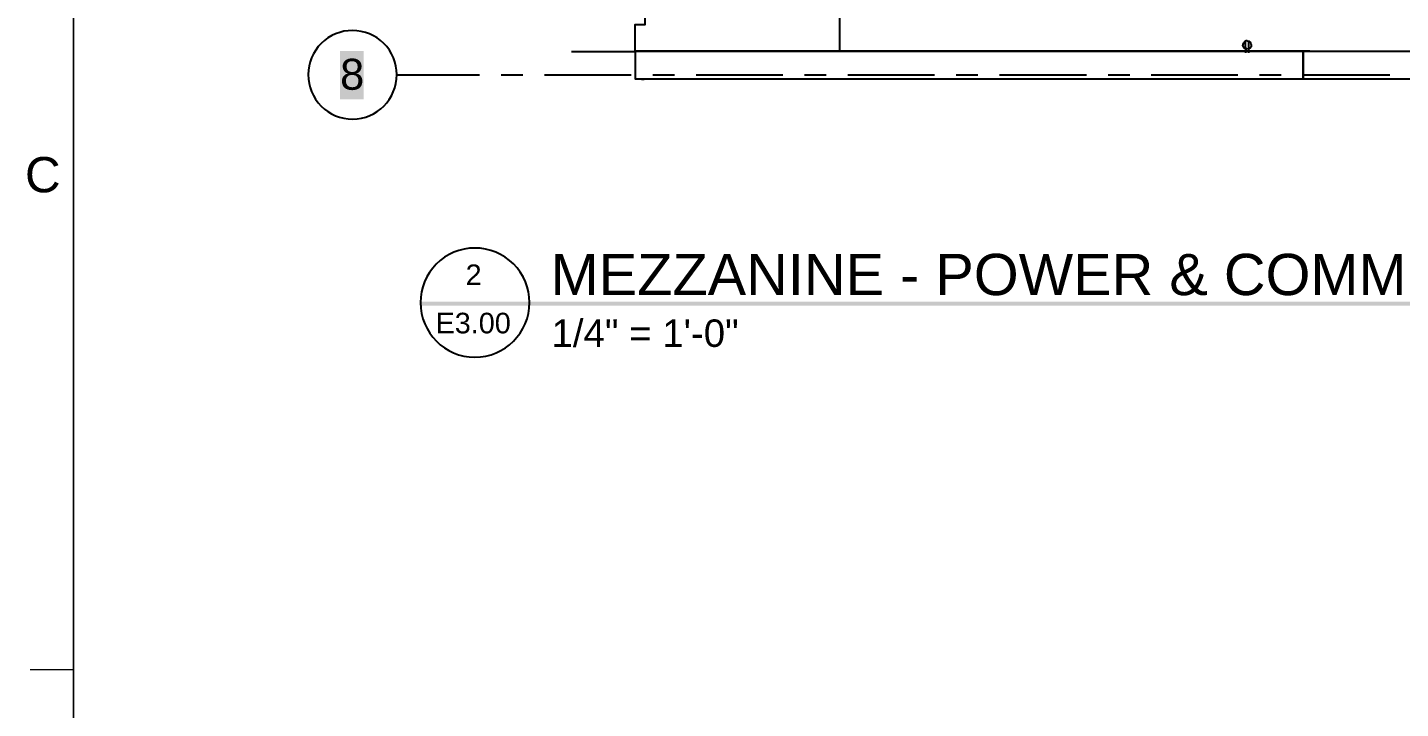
# Model space of a CAD drawing. Header units: inches. Extents: x -1841 to -80, y -100 to 1021.
# Drawn here: x -1840.4 to -1447.6, y 451 to 646.1 of the extents above; entities that cross this region are included whole.
import ezdxf

# ---------------------------------------------------------------- set-up
doc = ezdxf.new("R2010")
doc.units = ezdxf.units.IN
doc.header["$MEASUREMENT"] = 0
doc.layers.add('PDF_Geometry', color=7, linetype='Continuous', true_color=0x777777)
doc.layers.add('PDF_Solid Fills', color=7, linetype='Continuous', true_color=0xffffff)
doc.layers.add('PDF_Text', color=7, linetype='Continuous')
doc.styles.add('PDF Arial', font='arial.ttf')
doc.styles.add('PDF GillSansMTCondensed', font='arial.ttf')

msp = doc.modelspace()

# ---------------------------------------------------------------- linework, layer by layer
at = {"layer": 'PDF_Geometry', "color": 7, "lineweight": 9}
msp.add_lwpolyline([(-1827.26, -83.44), (-1827.26, 1007.79)], close=True, dxfattribs=at)
at = {"layer": 'PDF_Geometry', "color": 7, "lineweight": 25}
for points in [[(-1684.81, 639.16), (-1666.61, 639.16), (-1666.61, 646.94), (-1663.72, 646.94), (-1663.72, 714.44), (-1475.43, 714.44), (-1475.43, 719.41), (-1663.72, 719.41), (-1663.72, 831.34), (-1665.78, 831.34), (-1665.78, 833.32), (-1665.78, 904.38), (-1420.5, 904.38), (-1420.5, 913.48), (-1684.81, 913.48)], [(-1484.04, 639.25), (-1608.04, 639.25), (-1608.04, 714.44)], [(-1491.85, 638.8), (-1491.91, 642.16)], [(-1490.96, 638.82), (-1491.03, 642.18)], [(-1666.61, 639.41), (-1473.61, 639.41), (-1473.61, 639.33), (-1473.61, 639.25), (-1666.61, 639.25), (-1473.61, 639.25), (-1473.61, 639.16), (-1666.61, 639.16)], [(-1473.61, 639.25), (-1473.61, 639.25)], [(-1734.78, 632.46), (-1711.12, 632.46)], [(-1704.91, 632.46), (-1698.71, 632.46)], [(-1692.5, 632.46), (-1667.69, 632.46)], [(-1664.63, 631.3), (-1664.63, 631.3)], [(-1664.13, 631.3), (-1664.63, 631.3)], [(-1664.13, 631.3), (-1664.63, 631.3), (-1664.13, 631.3)], [(-1664.13, 631.3), (-1664.13, 631.3)], [(-1661.48, 632.46), (-1655.28, 632.46)], [(-1649.16, 632.46), (-1624.34, 632.46)], [(-1618.13, 632.46), (-1611.93, 632.46)], [(-1605.72, 632.46), (-1580.91, 632.46)], [(-1574.7, 632.46), (-1568.5, 632.46)], [(-1562.29, 632.46), (-1537.48, 632.46)], [(-1531.27, 632.46), (-1525.07, 632.46)], [(-1518.95, 632.46), (-1494.13, 632.46)], [(-1487.92, 632.46), (-1481.72, 632.46)], [(-1475.51, 632.46), (-1450.7, 632.46)], [(-1727.99, 567.28), (-1727.99, 567.28)], [(-1696.81, 567.28), (-1696.81, 567.28)]]:
    msp.add_lwpolyline(points, dxfattribs=at)
for points in [[(-1747.43, 645.2, 0.416667), (-1760.09, 632.55, 0.415306), (-1747.43, 619.81, 0.412859), (-1734.78, 632.55, 0.414218)], [(-1712.44, 582.91, 0.415778), (-1727.99, 567.28, 0.413791), (-1712.44, 551.64, 0.412698), (-1696.81, 567.28, 0.414684)]]:
    msp.add_lwpolyline(points, format="xyb", close=True, dxfattribs=at)
for points in [[(-1475.43, 639.16), (-1666.61, 639.16), (-1666.61, 631.39), (-1475.43, 631.39)], [(-1475.43, 631.39), (-1371.69, 631.39), (-1371.69, 639.16), (-1475.43, 639.16)], [(-1664.63, 631.3), (-1664.63, 631.39), (-1664.13, 631.39), (-1664.13, 631.3), (-1664.13, 631.22), (-1664.13, 631.14), (-1664.63, 631.14), (-1664.63, 631.22)]]:
    msp.add_lwpolyline(points, close=True, dxfattribs=at)
at = {"layer": 'PDF_Geometry', "color": 7, "lineweight": 9}
msp.add_lwpolyline([(-1839.67, 462.21), (-1827.26, 462.21)], dxfattribs=at)
at = {"layer": 'PDF_Geometry', "color": 7, "lineweight": 25}
msp.add_arc((-1491.48, 641.02), 1.22, 90.822, 181.3015, dxfattribs=at)
for points in [[(-1491.46, 639.83), (-1492.14, 639.81), (-1492.69, 640.31), (-1492.7, 640.99)], [(-1491.5, 642.23), (-1490.82, 642.25), (-1490.3, 641.71), (-1490.29, 641.04)], [(-1490.29, 641.04), (-1490.28, 640.36), (-1490.78, 639.84), (-1491.46, 639.83)]]:
    msp.add_open_spline(points, degree=3, dxfattribs=at)
at = {"layer": 'PDF_Solid Fills', "color": 7, "lineweight": 25, "transparency": 33554559}
for points in [[(-1750.99, 625.51), (-1744.21, 625.51), (-1750.99, 639.33), (-1744.21, 639.33)], [(-1727.99, 566.37), (-1343.24, 566.37), (-1727.99, 567.52), (-1343.24, 567.52)]]:
    msp.add_solid(points, dxfattribs=at)

# ---------------------------------------------------------------- texts
at = {"layer": 'PDF_Text', "color": 7, "lineweight": 25, "attachment_point": 4, "style": 'PDF Arial'}
for s, insert, char_height in [('8', (-1750.99, 632.6), 8.87), ('MEZZANINE - POWER & COMMUNICATIONS', (-1690.76, 575.25), 11.8193), ('2    ', (-1715.08, 575.25), 5.896), ('E3.00', (-1723.68, 561.38), 5.896), ('1/4" = 1\'-0"', (-1690.51, 558.47), 7.8651)]:
    msp.add_mtext(s, dxfattribs=dict(at, insert=insert, char_height=char_height))
at = {"layer": 'PDF_Text', "color": 7, "insert": (-1841.16, 603.84), "char_height": 10.11, "attachment_point": 4, "style": 'PDF GillSansMTCondensed'}
msp.add_mtext('C', dxfattribs=at)

doc.saveas('drawing.dxf')
